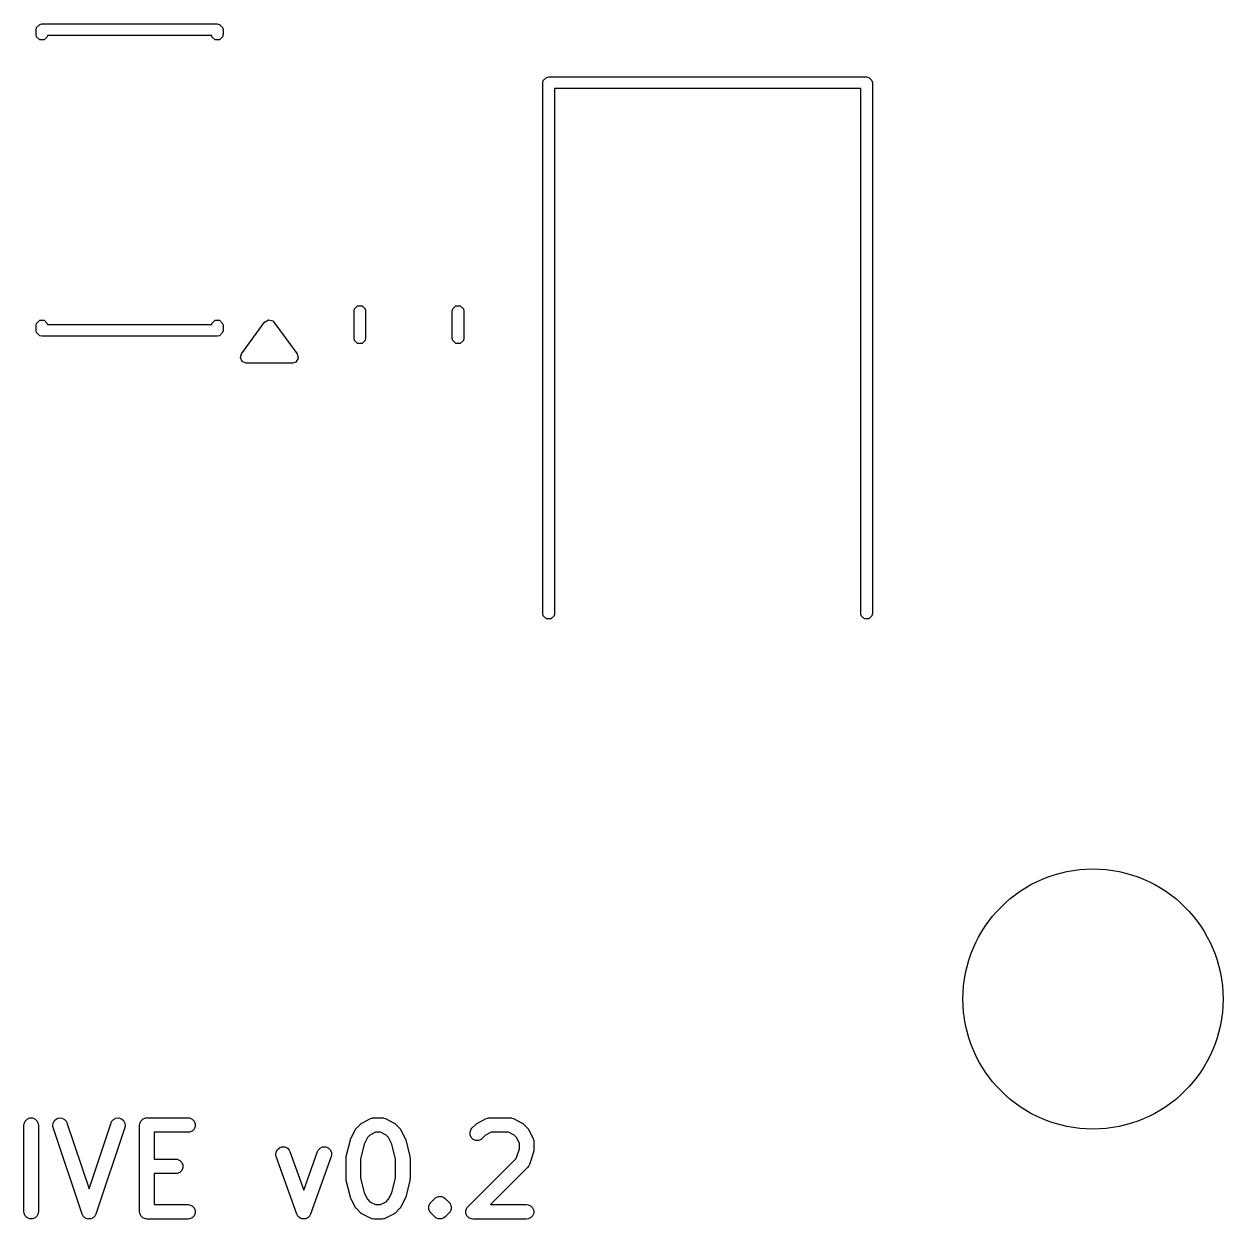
# Model space of a CAD drawing. Header units: millimetres. Extents: x 99.8 to 180.8, y -161.2 to -102.2.
# Drawn here: x 165.4 to 177.85, y -160.78 to -148.38 of the extents above; entities that cross this region are included whole.
import ezdxf

# ---------------------------------------------------------------- set-up
doc = ezdxf.new("R2010")
doc.units = ezdxf.units.MM
doc.layers.add('F.Silkscreen', color=254, linetype='CONTINUOUS', true_color=0xebdbb2)

msp = doc.modelspace()

# ---------------------------------------------------------------- linework, layer by layer
at = {"layer": 'F.Silkscreen', "linetype": 'CONTINUOUS'}
for p, q in [((165.53, -148.44), (165.534567, -148.417039)), ((165.53, -148.49), (165.53, -148.44)), ((165.534567, -148.417039), (165.567039, -148.384567)), ((165.567039, -148.384567), (165.59, -148.38)), ((165.59, -148.38), (167.41, -148.38)), ((167.41, -148.38), (167.432961, -148.384567)), ((167.432961, -148.384567), (167.465433, -148.417039)), ((167.465433, -148.417039), (167.47, -148.44)), ((167.47, -148.44), (167.47, -148.49)), ((165.534567, -148.512961), (165.53, -148.49)), ((165.567039, -148.545433), (165.534567, -148.512961)), ((165.612961, -148.545433), (165.567039, -148.545433)), ((165.645433, -148.512961), (165.612961, -148.545433)), ((165.648011, -148.5), (165.645433, -148.512961)), ((167.351989, -148.5), (165.648011, -148.5)), ((167.354567, -148.512961), (167.351989, -148.5)), ((167.387039, -148.545433), (167.354567, -148.512961)), ((167.432961, -148.545433), (167.387039, -148.545433)), ((167.465433, -148.512961), (167.432961, -148.545433)), ((167.47, -148.49), (167.465433, -148.512961)), ((170.79, -148.99), (170.794567, -148.967039)), ((170.794567, -148.967039), (170.827039, -148.934567)), ((170.827039, -148.934567), (170.85, -148.93)), ((170.85, -148.93), (174.15, -148.93)), ((174.15, -148.93), (174.172961, -148.934567)), ((174.172961, -148.934567), (174.205433, -148.967039)), ((174.205433, -148.967039), (174.21, -148.99)), ((170.79, -154.5), (170.79, -148.99)), ((174.09, -149.05), (170.91, -149.05)), ((170.91, -149.05), (170.91, -154.5)), ((174.09, -154.5), (174.09, -149.05)), ((174.21, -148.99), (174.21, -154.5)), ((168.83, -151.35942), (168.834567, -151.336459)), ((168.834567, -151.336459), (168.867039, -151.303987)), ((168.867039, -151.303987), (168.912961, -151.303987)), ((168.912961, -151.303987), (168.945433, -151.336459)), ((168.945433, -151.336459), (168.95, -151.35942)), ((169.85, -151.35942), (169.854567, -151.336459)), ((169.854567, -151.336459), (169.887039, -151.303987)), ((169.887039, -151.303987), (169.932961, -151.303987)), ((169.932961, -151.303987), (169.965433, -151.336459)), ((169.965433, -151.336459), (169.97, -151.35942)), ((165.534567, -151.487039), (165.567039, -151.454567)), ((165.567039, -151.454567), (165.612961, -151.454567)), ((165.612961, -151.454567), (165.645433, -151.487039)), ((167.354567, -151.487039), (167.387039, -151.454567)), ((167.387039, -151.454567), (167.432961, -151.454567)), ((167.432961, -151.454567), (167.465433, -151.487039)), ((167.901476, -151.47471), (167.940642, -151.450734)), ((167.940642, -151.450734), (167.98529, -151.461476)), ((167.98529, -151.461476), (167.998524, -151.47471)), ((168.83, -151.64058), (168.83, -151.35942)), ((168.95, -151.35942), (168.95, -151.64058)), ((169.85, -151.64058), (169.85, -151.35942)), ((169.97, -151.35942), (169.97, -151.64058)), ((165.53, -151.51), (165.534567, -151.487039)), ((165.53, -151.56), (165.53, -151.51)), ((165.534567, -151.582961), (165.53, -151.56)), ((165.567039, -151.615433), (165.534567, -151.582961)), ((165.645433, -151.487039), (165.648011, -151.5)), ((165.648011, -151.5), (167.351989, -151.5)), ((167.351989, -151.5), (167.354567, -151.487039)), ((167.465433, -151.582961), (167.432961, -151.615433)), ((167.465433, -151.487039), (167.47, -151.51)), ((167.47, -151.56), (167.465433, -151.582961)), ((167.47, -151.51), (167.47, -151.56)), ((167.661476, -151.80471), (167.901476, -151.47471)), ((167.998524, -151.47471), (168.238524, -151.80471)), ((165.59, -151.62), (165.567039, -151.615433)), ((167.41, -151.62), (165.59, -151.62)), ((167.432961, -151.615433), (167.41, -151.62)), ((168.834567, -151.663541), (168.83, -151.64058)), ((168.867039, -151.696013), (168.834567, -151.663541)), ((168.912961, -151.696013), (168.867039, -151.696013)), ((168.945433, -151.663541), (168.912961, -151.696013)), ((168.95, -151.64058), (168.945433, -151.663541)), ((169.854567, -151.663541), (169.85, -151.64058)), ((169.887039, -151.696013), (169.854567, -151.663541)), ((169.932961, -151.696013), (169.887039, -151.696013)), ((169.965433, -151.663541), (169.932961, -151.696013)), ((169.97, -151.64058), (169.965433, -151.663541)), ((167.65, -151.84), (167.661476, -151.80471)), ((167.667574, -151.882426), (167.65, -151.84)), ((168.238524, -151.80471), (168.249266, -151.849358)), ((167.71, -151.9), (167.667574, -151.882426)), ((168.19, -151.9), (167.71, -151.9)), ((168.22529, -151.888524), (168.19, -151.9)), ((168.249266, -151.849358), (168.22529, -151.888524)), ((170.794567, -154.522961), (170.79, -154.5)), ((170.827039, -154.555433), (170.794567, -154.522961)), ((170.872961, -154.555433), (170.827039, -154.555433)), ((170.905433, -154.522961), (170.872961, -154.555433)), ((170.91, -154.5), (170.905433, -154.522961)), ((174.094567, -154.522961), (174.09, -154.5)), ((174.127039, -154.555433), (174.094567, -154.522961)), ((174.172961, -154.555433), (174.127039, -154.555433)), ((174.205433, -154.522961), (174.172961, -154.555433)), ((174.21, -154.5), (174.205433, -154.522961)), ((165.403571, -159.808557), (165.405012, -159.793925)), ((165.403571, -160.708557), (165.403571, -159.808557)), ((165.405012, -159.793925), (165.416211, -159.766889)), ((165.416211, -159.766889), (165.436903, -159.746197)), ((165.436903, -159.746197), (165.463939, -159.734998)), ((165.463939, -159.734998), (165.493203, -159.734998)), ((165.493203, -159.734998), (165.520239, -159.746197)), ((165.520239, -159.746197), (165.540931, -159.766889)), ((165.540931, -159.766889), (165.55213, -159.793925)), ((165.55213, -159.793925), (165.553571, -159.808557)), ((165.553571, -159.808557), (165.553571, -160.708557)), ((165.70416, -159.817937), (165.706235, -159.788747)), ((165.706235, -159.788747), (165.719321, -159.762574)), ((165.719321, -159.762574), (165.741428, -159.7434)), ((165.741428, -159.7434), (165.769191, -159.734146)), ((165.769191, -159.734146), (165.798381, -159.736221)), ((165.798381, -159.736221), (165.824554, -159.749307)), ((165.824554, -159.749307), (165.843728, -159.771414)), ((165.843728, -159.771414), (165.849722, -159.78484)), ((165.849722, -159.78484), (166.078571, -160.471387)), ((166.078571, -160.471387), (166.30742, -159.78484)), ((166.30742, -159.78484), (166.313414, -159.771415)), ((166.313414, -159.771415), (166.332588, -159.749308)), ((166.332588, -159.749308), (166.358761, -159.736221)), ((166.358761, -159.736221), (166.387951, -159.734146)), ((166.387951, -159.734146), (166.415713, -159.7434)), ((166.415713, -159.7434), (166.437821, -159.762574)), ((166.437821, -159.762574), (166.450907, -159.788748)), ((166.450907, -159.788748), (166.452982, -159.817938)), ((166.603571, -159.808557), (166.605012, -159.793925)), ((166.603571, -160.708557), (166.603571, -159.808557)), ((166.605012, -159.793925), (166.616211, -159.766889)), ((166.616211, -159.766889), (166.636903, -159.746197)), ((166.636903, -159.746197), (166.663939, -159.734998)), ((166.663939, -159.734998), (166.678571, -159.733557)), ((166.678571, -159.733557), (167.107143, -159.733557)), ((167.107143, -159.733557), (167.121775, -159.734998)), ((167.121775, -159.734998), (167.148811, -159.746197)), ((167.148811, -159.746197), (167.169503, -159.766889)), ((167.169503, -159.766889), (167.180702, -159.793925)), ((167.180702, -159.793925), (167.180702, -159.823189)), ((168.85411, -159.841237), (168.896968, -159.79838)), ((168.896968, -159.79838), (168.902716, -159.793662)), ((168.902716, -159.793662), (168.904016, -159.792164)), ((168.904016, -159.792164), (168.906274, -159.790742)), ((168.906274, -159.790742), (168.908333, -159.789053)), ((168.908333, -159.789053), (168.910162, -159.788295)), ((168.910162, -159.788295), (168.916459, -159.784332)), ((168.916459, -159.784332), (169.002173, -159.741475)), ((169.002173, -159.741475), (169.015905, -159.73622)), ((169.015905, -159.73622), (169.018592, -159.736029)), ((169.018592, -159.736029), (169.021082, -159.734998)), ((169.021082, -159.734998), (169.035714, -159.733557)), ((169.035714, -159.733557), (169.121428, -159.733557)), ((169.121428, -159.733557), (169.13606, -159.734998)), ((169.13606, -159.734998), (169.138549, -159.736029)), ((169.138549, -159.736029), (169.141237, -159.73622)), ((169.141237, -159.73622), (169.154969, -159.741475)), ((169.154969, -159.741475), (169.240683, -159.784332)), ((169.240683, -159.784332), (169.246979, -159.788295)), ((169.246979, -159.788295), (169.248809, -159.789053)), ((169.248809, -159.789053), (169.250867, -159.790742)), ((169.250867, -159.790742), (169.253126, -159.792164)), ((169.253126, -159.792164), (169.254425, -159.793662)), ((169.254425, -159.793662), (169.260174, -159.79838)), ((169.260174, -159.79838), (169.303033, -159.841238)), ((170.054109, -159.841238), (170.096966, -159.798381)), ((170.096966, -159.798381), (170.102715, -159.793662)), ((170.102715, -159.793662), (170.104015, -159.792164)), ((170.104015, -159.792164), (170.106274, -159.790742)), ((170.106274, -159.790742), (170.108331, -159.789054)), ((170.108331, -159.789054), (170.110158, -159.788296)), ((170.110158, -159.788296), (170.116458, -159.784332)), ((170.116458, -159.784332), (170.202173, -159.741475)), ((170.202173, -159.741475), (170.215905, -159.73622)), ((170.215905, -159.73622), (170.218592, -159.736029)), ((170.218592, -159.736029), (170.221082, -159.734998)), ((170.221082, -159.734998), (170.235714, -159.733557)), ((170.235714, -159.733557), (170.449999, -159.733557)), ((170.449999, -159.733557), (170.464631, -159.734998)), ((170.464631, -159.734998), (170.46712, -159.736029)), ((170.46712, -159.736029), (170.469808, -159.73622)), ((170.469808, -159.73622), (170.48354, -159.741475)), ((170.48354, -159.741475), (170.569255, -159.784332)), ((170.569255, -159.784332), (170.575554, -159.788296)), ((170.575554, -159.788296), (170.577382, -159.789054)), ((170.577382, -159.789054), (170.579438, -159.790742)), ((170.579438, -159.790742), (170.581698, -159.792164)), ((170.581698, -159.792164), (170.582997, -159.793662)), ((170.582997, -159.793662), (170.588747, -159.798381)), ((170.588747, -159.798381), (170.631604, -159.841238)), ((165.70742, -159.832274), (165.70416, -159.817937)), ((166.00742, -160.732274), (165.70742, -159.832274)), ((166.449722, -159.832274), (166.149722, -160.732274)), ((166.452982, -159.817938), (166.449722, -159.832274)), ((167.107143, -159.883557), (166.753571, -159.883557)), ((166.753571, -159.883557), (166.753571, -160.162128)), ((167.121775, -159.882116), (167.107143, -159.883557)), ((167.148811, -159.870917), (167.121775, -159.882116)), ((167.169503, -159.850225), (167.148811, -159.870917)), ((167.180702, -159.823189), (167.169503, -159.850225)), ((168.797203, -159.946444), (168.84006, -159.86073)), ((168.84006, -159.86073), (168.844024, -159.85443)), ((168.844024, -159.85443), (168.844782, -159.852603)), ((168.844782, -159.852603), (168.846469, -159.850546)), ((168.846469, -159.850546), (168.847892, -159.848287)), ((168.847892, -159.848287), (168.849391, -159.846986)), ((168.849391, -159.846986), (168.85411, -159.841237)), ((168.994426, -159.913053), (168.96878, -159.938698)), ((169.053419, -159.883557), (168.994426, -159.913053)), ((169.103723, -159.883557), (169.053419, -159.883557)), ((169.162715, -159.913053), (169.103723, -159.883557)), ((169.188361, -159.938698), (169.162715, -159.913053)), ((169.303033, -159.841238), (169.307751, -159.846987)), ((169.307751, -159.846987), (169.30925, -159.848287)), ((169.30925, -159.848287), (169.310671, -159.850546)), ((169.310671, -159.850546), (169.31236, -159.852603)), ((169.31236, -159.852603), (169.313117, -159.85443)), ((169.313117, -159.85443), (169.317082, -159.86073)), ((169.317082, -159.86073), (169.359939, -159.946444)), ((170.033583, -159.87964), (170.044782, -159.852603)), ((170.033583, -159.908902), (170.033583, -159.87964)), ((170.044782, -159.935939), (170.033583, -159.908902)), ((170.044782, -159.852603), (170.054109, -159.841238)), ((170.065474, -159.956631), (170.044782, -159.935939)), ((170.194425, -159.913053), (170.160175, -159.947304)), ((170.253419, -159.883557), (170.194425, -159.913053)), ((170.432294, -159.883557), (170.253419, -159.883557)), ((170.491287, -159.913053), (170.432294, -159.883557)), ((170.516932, -159.938698), (170.491287, -159.913053)), ((170.631604, -159.841238), (170.636322, -159.846987)), ((170.636322, -159.846987), (170.637821, -159.848287)), ((170.637821, -159.848287), (170.639242, -159.850546)), ((170.639242, -159.850546), (170.640931, -159.852603)), ((170.640931, -159.852603), (170.641688, -159.85443)), ((170.641688, -159.85443), (170.645653, -159.86073)), ((170.645653, -159.86073), (170.68851, -159.946444)), ((168.032643, -160.063844), (168.054337, -160.044205)), ((168.054337, -160.044205), (168.081896, -160.034362)), ((168.081896, -160.034362), (168.111124, -160.035816)), ((168.111124, -160.035816), (168.13757, -160.048343)), ((168.13757, -160.048343), (168.157209, -160.070037)), ((168.457076, -160.070037), (168.476715, -160.048343)), ((168.476715, -160.048343), (168.503161, -160.035816)), ((168.503161, -160.035816), (168.532389, -160.034362)), ((168.532389, -160.034362), (168.559948, -160.044205)), ((168.559948, -160.044205), (168.581642, -160.063844)), ((168.748667, -160.133224), (168.791524, -159.961795)), ((168.791524, -159.961795), (168.791909, -159.960715)), ((168.791909, -159.960715), (168.791948, -159.960176)), ((168.791948, -159.960176), (168.794275, -159.954094)), ((168.794275, -159.954094), (168.796471, -159.947949)), ((168.796471, -159.947949), (168.796793, -159.947513)), ((168.796793, -159.947513), (168.797203, -159.946444)), ((168.935049, -160.00616), (168.896428, -160.160647)), ((168.96878, -159.938698), (168.935049, -160.00616)), ((169.222092, -160.00616), (169.188361, -159.938698)), ((169.260714, -160.160647), (169.222092, -160.00616)), ((169.359939, -159.946444), (169.360348, -159.947513)), ((169.360348, -159.947513), (169.360671, -159.947949)), ((169.360671, -159.947949), (169.362866, -159.954094)), ((169.362866, -159.954094), (169.365194, -159.960176)), ((169.365194, -159.960176), (169.365232, -159.960715)), ((169.365232, -159.960715), (169.365618, -159.961795)), ((169.365618, -159.961795), (169.408475, -160.133224)), ((170.092511, -159.96783), (170.065474, -159.956631)), ((170.121773, -159.96783), (170.092511, -159.96783)), ((170.14881, -159.956631), (170.121773, -159.96783)), ((170.160175, -159.947304), (170.14881, -159.956631)), ((170.513019, -160.153757), (170.546428, -160.05353)), ((170.546428, -159.99769), (170.516932, -159.938698)), ((170.546428, -160.05353), (170.546428, -159.99769)), ((170.68851, -159.946444), (170.693765, -159.960176)), ((170.693765, -159.960176), (170.693955, -159.962863)), ((170.693955, -159.962863), (170.694987, -159.965353)), ((170.694987, -159.965353), (170.696428, -159.979985)), ((170.696428, -159.979985), (170.696428, -160.0657)), ((166.753571, -160.162128), (166.978571, -160.162128)), ((166.978571, -160.162128), (166.993203, -160.163569)), ((166.993203, -160.163569), (167.020239, -160.174768)), ((167.020239, -160.174768), (167.040931, -160.19546)), ((168.018662, -160.119518), (168.020116, -160.09029)), ((168.022226, -160.133782), (168.018662, -160.119518)), ((168.020116, -160.09029), (168.032643, -160.063844)), ((168.236512, -160.733782), (168.022226, -160.133782)), ((168.157209, -160.070037), (168.163488, -160.083332)), ((168.163488, -160.083332), (168.307142, -160.485564)), ((168.307142, -160.485564), (168.450797, -160.083332)), ((168.592059, -160.133782), (168.377774, -160.733782)), ((168.450797, -160.083332), (168.457076, -160.070037)), ((168.581642, -160.063844), (168.594169, -160.09029)), ((168.595623, -160.119518), (168.592059, -160.133782)), ((168.594169, -160.09029), (168.595623, -160.119518)), ((168.746428, -160.151414), (168.746679, -160.14886)), ((168.746428, -160.3657), (168.746428, -160.151414)), ((168.746517, -160.147769), (168.747325, -160.142296)), ((168.746679, -160.14886), (168.746517, -160.147769)), ((168.747325, -160.142296), (168.747869, -160.136782)), ((168.747869, -160.136782), (168.748292, -160.13576)), ((168.748292, -160.13576), (168.748667, -160.133224)), ((168.896428, -160.160647), (168.896428, -160.356466)), ((169.260714, -160.356466), (169.260714, -160.160647)), ((169.408475, -160.133224), (169.40885, -160.135761)), ((169.40885, -160.135761), (169.409273, -160.136782)), ((169.409273, -160.136782), (169.409814, -160.142284)), ((169.409814, -160.142284), (169.410626, -160.147769)), ((169.410626, -160.147769), (169.410462, -160.148864)), ((169.410462, -160.148864), (169.410714, -160.151414)), ((169.410714, -160.151414), (169.410714, -160.3657)), ((170.011252, -160.655524), (170.513019, -160.153757)), ((170.692579, -160.089417), (170.649722, -160.217988)), ((170.694228, -160.082163), (170.692579, -160.089417)), ((170.694987, -160.080332), (170.694228, -160.082163)), ((170.695248, -160.077677), (170.694987, -160.080332)), ((170.695839, -160.07508), (170.695248, -160.077677)), ((170.696428, -160.0657), (170.695698, -160.073105)), ((170.695698, -160.073105), (170.695839, -160.07508)), ((167.020239, -160.299488), (166.993203, -160.310687)), ((167.040931, -160.278796), (167.020239, -160.299488)), ((167.040931, -160.19546), (167.05213, -160.222496)), ((167.05213, -160.25176), (167.040931, -160.278796)), ((167.05213, -160.222496), (167.05213, -160.25176)), ((170.631604, -160.247304), (170.245351, -160.633557)), ((170.640931, -160.235939), (170.631604, -160.247304)), ((170.641961, -160.23345), (170.640931, -160.235939)), ((170.643728, -160.231414), (170.641961, -160.23345)), ((170.649722, -160.217988), (170.643728, -160.231414)), ((166.978571, -160.312128), (166.753571, -160.312128)), ((166.753571, -160.312128), (166.753571, -160.633557)), ((166.993203, -160.310687), (166.978571, -160.312128)), ((168.746679, -160.368253), (168.746428, -160.3657)), ((168.746517, -160.369346), (168.746679, -160.368253)), ((168.747326, -160.374819), (168.746517, -160.369346)), ((168.747869, -160.380332), (168.747326, -160.374819)), ((168.748291, -160.381353), (168.747869, -160.380332)), ((168.748667, -160.38389), (168.748291, -160.381353)), ((168.791524, -160.555318), (168.748667, -160.38389)), ((168.896428, -160.356466), (168.935049, -160.510952)), ((169.222092, -160.510952), (169.260714, -160.356466)), ((169.408475, -160.38389), (169.365618, -160.555318)), ((169.40885, -160.381352), (169.408475, -160.38389)), ((169.409273, -160.380332), (169.40885, -160.381352)), ((169.409814, -160.374829), (169.409273, -160.380332)), ((169.410626, -160.369345), (169.409814, -160.374829)), ((169.410714, -160.3657), (169.410462, -160.368249)), ((169.410462, -160.368249), (169.410626, -160.369345)), ((168.791909, -160.556397), (168.791524, -160.555318)), ((168.791948, -160.556937), (168.791909, -160.556397)), ((168.794275, -160.563018), (168.791948, -160.556937)), ((168.935049, -160.510952), (168.968781, -160.578415)), ((169.188361, -160.578415), (169.222092, -160.510952)), ((169.365194, -160.556937), (169.362866, -160.563018)), ((169.365232, -160.556397), (169.365194, -160.556937)), ((169.365618, -160.555318), (169.365232, -160.556397)), ((169.679761, -160.560481), (169.695598, -160.553921)), ((169.695598, -160.553921), (169.706796, -160.549283)), ((169.706796, -160.549283), (169.736059, -160.549283)), ((169.736059, -160.549283), (169.73606, -160.549283)), ((169.73606, -160.549283), (169.747258, -160.553921)), ((169.747258, -160.553921), (169.763095, -160.560481)), ((166.753571, -160.633557), (167.107143, -160.633557)), ((167.107143, -160.633557), (167.121775, -160.634998)), ((167.121775, -160.634998), (167.148811, -160.646197)), ((167.148811, -160.646197), (167.169503, -160.666889)), ((167.169503, -160.666889), (167.180702, -160.693925)), ((168.796471, -160.569164), (168.794275, -160.563018)), ((168.796793, -160.569599), (168.796471, -160.569164)), ((168.797203, -160.570669), (168.796793, -160.569599)), ((168.84006, -160.656383), (168.797203, -160.570669)), ((168.844024, -160.662682), (168.84006, -160.656383)), ((168.844782, -160.66451), (168.844024, -160.662682)), ((168.84647, -160.666566), (168.844782, -160.66451)), ((168.847892, -160.668826), (168.84647, -160.666566)), ((168.84939, -160.670125), (168.847892, -160.668826)), ((168.854109, -160.675875), (168.84939, -160.670125)), ((168.896967, -160.718733), (168.854109, -160.675875)), ((168.968781, -160.578415), (168.994427, -160.604061)), ((168.994427, -160.604061), (169.053419, -160.633557)), ((169.053419, -160.633557), (169.103723, -160.633557)), ((169.103723, -160.633557), (169.162715, -160.604061)), ((169.162715, -160.604061), (169.188361, -160.578415)), ((169.303033, -160.675875), (169.260175, -160.718733)), ((169.307751, -160.670125), (169.303033, -160.675875)), ((169.30925, -160.668826), (169.307751, -160.670125)), ((169.310671, -160.666566), (169.30925, -160.668826)), ((169.31236, -160.66451), (169.310671, -160.666566)), ((169.313117, -160.662682), (169.31236, -160.66451)), ((169.317082, -160.656383), (169.313117, -160.662682)), ((169.359939, -160.570669), (169.317082, -160.656383)), ((169.360348, -160.569599), (169.359939, -160.570669)), ((169.360671, -160.569164), (169.360348, -160.569599)), ((169.362866, -160.563018), (169.360671, -160.569164)), ((169.605012, -160.651069), (169.61621, -160.624033)), ((169.605012, -160.680332), (169.605012, -160.651069)), ((169.607157, -160.68551), (169.605012, -160.680332)), ((169.61621, -160.624033), (169.625537, -160.612668)), ((169.625537, -160.612668), (169.668395, -160.569809)), ((169.668395, -160.569809), (169.67976, -160.560482)), ((169.67976, -160.560482), (169.679761, -160.560481)), ((169.763095, -160.560481), (169.763096, -160.560482)), ((169.763096, -160.560482), (169.774462, -160.56981)), ((169.774462, -160.56981), (169.817319, -160.612668)), ((169.817319, -160.612668), (169.826646, -160.624033)), ((169.837844, -160.680333), (169.826645, -160.707369)), ((169.826646, -160.624033), (169.831187, -160.634998)), ((169.831187, -160.634998), (169.837843, -160.651068)), ((169.837843, -160.651068), (169.837844, -160.65107)), ((169.837844, -160.65107), (169.837844, -160.680333)), ((169.990726, -160.693925), (170.001925, -160.666889)), ((170.001925, -160.666889), (170.011252, -160.655524)), ((170.245351, -160.633557), (170.621428, -160.633557)), ((170.621428, -160.633557), (170.63606, -160.634998)), ((170.63606, -160.634998), (170.663096, -160.646197)), ((170.663096, -160.646197), (170.683788, -160.666889)), ((170.683788, -160.666889), (170.694987, -160.693925)), ((165.405012, -160.723189), (165.403571, -160.708557)), ((165.416211, -160.750225), (165.405012, -160.723189)), ((165.436903, -160.770917), (165.416211, -160.750225)), ((165.463939, -160.782116), (165.436903, -160.770917)), ((165.493203, -160.782116), (165.463939, -160.782116)), ((165.520239, -160.770917), (165.493203, -160.782116)), ((165.540931, -160.750225), (165.520239, -160.770917)), ((165.55213, -160.723189), (165.540931, -160.750225)), ((165.553571, -160.708557), (165.55213, -160.723189)), ((166.013414, -160.745699), (166.00742, -160.732274)), ((166.016924, -160.749746), (166.013414, -160.745699)), ((166.019321, -160.75454), (166.016924, -160.749746)), ((166.026429, -160.760705), (166.019321, -160.75454)), ((166.032588, -160.767806), (166.026429, -160.760705)), ((166.037377, -160.7702), (166.032588, -160.767806)), ((166.041428, -160.773714), (166.037377, -160.7702)), ((166.050353, -160.776688), (166.041428, -160.773714)), ((166.058761, -160.780893), (166.050353, -160.776688)), ((166.064105, -160.781272), (166.058761, -160.780893)), ((166.069191, -160.782968), (166.064105, -160.781272)), ((166.078571, -160.782301), (166.069191, -160.782968)), ((166.087951, -160.782968), (166.078571, -160.782301)), ((166.093036, -160.781272), (166.087951, -160.782968)), ((166.098381, -160.780893), (166.093036, -160.781272)), ((166.106791, -160.776687), (166.098381, -160.780893)), ((166.115713, -160.773714), (166.106791, -160.776687)), ((166.11976, -160.770203), (166.115713, -160.773714)), ((166.124554, -160.767807), (166.11976, -160.770203)), ((166.130717, -160.760701), (166.124554, -160.767807)), ((166.137821, -160.75454), (166.130717, -160.760701)), ((166.140216, -160.749748), (166.137821, -160.75454)), ((166.143728, -160.7457), (166.140216, -160.749748)), ((166.149722, -160.732274), (166.143728, -160.7457)), ((166.605012, -160.723188), (166.603571, -160.708557)), ((166.605012, -160.723189), (166.605012, -160.723188)), ((166.616211, -160.750225), (166.605012, -160.723189)), ((166.636903, -160.770917), (166.616211, -160.750225)), ((166.663939, -160.782116), (166.636903, -160.770917)), ((166.678571, -160.783557), (166.663939, -160.782116)), ((167.107143, -160.783557), (166.678571, -160.783557)), ((167.121775, -160.782116), (167.107143, -160.783557)), ((167.148811, -160.770917), (167.121775, -160.782116)), ((167.169503, -160.750225), (167.148811, -160.770917)), ((167.180702, -160.723189), (167.169503, -160.750225)), ((167.180702, -160.693925), (167.180702, -160.723189)), ((168.242791, -160.747077), (168.236512, -160.733782)), ((168.245317, -160.749867), (168.242791, -160.747077)), ((168.246929, -160.75327), (168.245317, -160.749867)), ((168.255064, -160.760635), (168.246929, -160.75327)), ((168.26243, -160.768771), (168.255064, -160.760635)), ((168.265832, -160.770382), (168.26243, -160.768771)), ((168.268623, -160.772909), (168.265832, -160.770382)), ((168.27896, -160.7766), (168.268623, -160.772909)), ((168.288876, -160.781298), (168.27896, -160.7766)), ((168.292634, -160.781484), (168.288876, -160.781298)), ((168.296182, -160.782752), (168.292634, -160.781484)), ((168.307143, -160.782206), (168.296182, -160.782752)), ((168.318104, -160.782752), (168.307143, -160.782206)), ((168.321651, -160.781484), (168.318104, -160.782752)), ((168.32541, -160.781298), (168.321651, -160.781484)), ((168.335325, -160.7766), (168.32541, -160.781298)), ((168.345663, -160.772909), (168.335325, -160.7766)), ((168.348453, -160.770382), (168.345663, -160.772909)), ((168.351856, -160.768771), (168.348453, -160.770382)), ((168.359224, -160.760631), (168.351856, -160.768771)), ((168.367357, -160.753269), (168.359224, -160.760631)), ((168.368967, -160.749868), (168.367357, -160.753269)), ((168.371495, -160.747077), (168.368967, -160.749868)), ((168.377774, -160.733782), (168.371495, -160.747077)), ((168.902716, -160.723451), (168.896967, -160.718733)), ((168.904016, -160.72495), (168.902716, -160.723451)), ((168.906275, -160.726371), (168.904016, -160.72495)), ((168.908332, -160.72806), (168.906275, -160.726371)), ((168.910159, -160.728817), (168.908332, -160.72806)), ((168.916459, -160.732782), (168.910159, -160.728817)), ((169.002173, -160.775639), (168.916459, -160.732782)), ((169.015905, -160.780894), (169.002173, -160.775639)), ((169.018592, -160.781084), (169.015905, -160.780894)), ((169.021082, -160.782116), (169.018592, -160.781084)), ((169.035714, -160.783557), (169.021082, -160.782116)), ((169.121428, -160.783557), (169.035714, -160.783557)), ((169.13606, -160.782116), (169.121428, -160.783557)), ((169.138549, -160.781084), (169.13606, -160.782116)), ((169.141237, -160.780894), (169.138549, -160.781084)), ((169.154969, -160.775639), (169.141237, -160.780894)), ((169.240683, -160.732782), (169.154969, -160.775639)), ((169.246982, -160.728817), (169.240683, -160.732782)), ((169.24881, -160.72806), (169.246982, -160.728817)), ((169.250866, -160.726371), (169.24881, -160.72806)), ((169.253126, -160.72495), (169.250866, -160.726371)), ((169.254425, -160.723451), (169.253126, -160.72495)), ((169.260175, -160.718733), (169.254425, -160.723451)), ((169.616211, -160.707368), (169.607157, -160.68551)), ((169.625538, -160.718733), (169.616211, -160.707368)), ((169.668395, -160.76159), (169.625538, -160.718733)), ((169.67976, -160.770917), (169.668395, -160.76159)), ((169.706796, -160.782116), (169.67976, -160.770917)), ((169.706797, -160.782116), (169.706796, -160.782116)), ((169.736059, -160.782116), (169.706797, -160.782116)), ((169.73606, -160.782116), (169.736059, -160.782116)), ((169.763096, -160.770917), (169.73606, -160.782116)), ((169.774461, -160.76159), (169.763096, -160.770917)), ((169.817318, -160.718733), (169.774461, -160.76159)), ((169.82664, -160.707373), (169.817318, -160.718733)), ((169.826645, -160.707369), (169.82664, -160.707373)), ((169.990726, -160.723189), (169.990726, -160.693925)), ((170.001925, -160.750225), (169.990726, -160.723189)), ((170.022617, -160.770917), (170.001925, -160.750225)), ((170.049653, -160.782116), (170.022617, -160.770917)), ((170.064285, -160.783557), (170.049653, -160.782116)), ((170.621428, -160.783557), (170.064285, -160.783557)), ((170.63606, -160.782116), (170.621428, -160.783557)), ((170.663096, -160.770917), (170.63606, -160.782116)), ((170.683788, -160.750225), (170.663096, -160.770917)), ((170.694987, -160.723189), (170.683788, -160.750225)), ((170.694987, -160.693925), (170.694987, -160.723189))]:
    msp.add_line(p, q, dxfattribs=at)
at = {"layer": 'F.Silkscreen'}
for radius in [1.35, 1.349999]:
    msp.add_circle((176.5, -158.5), radius, dxfattribs=at)

doc.saveas('drawing.dxf')
